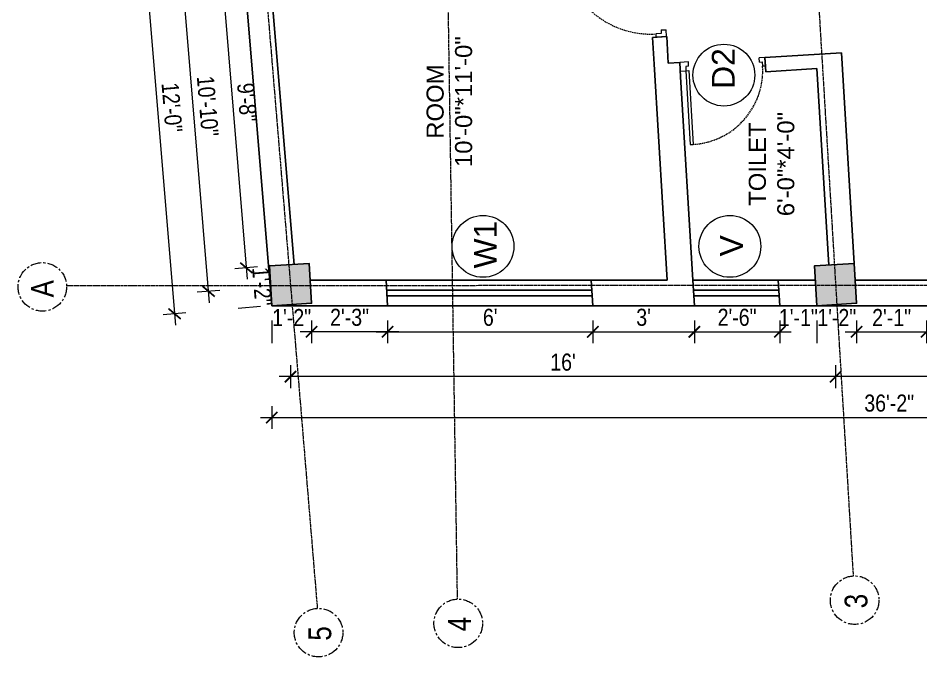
# Model space of a CAD drawing. Header units: inches. Extents: x -10117506 to -5032697, y -6529230 to -3254494.
# Drawn here: x -5033370.8 to -5033053.4, y -3258142.3 to -3257917.8 of the extents above; entities that cross this region are included whole.
import ezdxf

# ---------------------------------------------------------------- set-up
doc = ezdxf.new("R2010")
doc.units = ezdxf.units.IN
doc.header["$LTSCALE"] = 2
doc.header["$MEASUREMENT"] = 0
doc.header["$PDMODE"] = 34
doc.linetypes.add('CENTER', pattern=[2, 1.25, -0.25, 0.25, -0.25])
doc.linetypes.add('HIDDEN', pattern=[0.375, 0.25, -0.125])
doc.layers.get('0').update_dxf_attribs({"linetype": 'CONTINUOUS'})
doc.layers.get('DEFPOINTS').update_dxf_attribs({"color": 141, "linetype": 'CONTINUOUS'})
for name, color, linetype, lineweight in [('Annotate-Lite.w', 177, 'CONTINUOUS', 9), ('Annotations-Bold.w', 177, 'CONTINUOUS', 13), ('DIM 1-100', 4, 'CONTINUOUS', 13), ('Door-Window.w', 4, 'CONTINUOUS', 15), ('TEXT', 181, 'CONTINUOUS', 25)]:
    doc.layers.add(name, color=color, linetype=linetype, lineweight=lineweight)
doc.styles.add('ARAIL', font='ARIALN.TTF')
doc.styles.add('arial.', font='arial.ttf')
doc.styles.add('gaurav', font='arial.ttf')
doc.styles.get("Standard").update_dxf_attribs({"font": 'ARIALN.TTF'})
doc.dimstyles.new('1 by 96', dxfattribs={"dimtxt": 6, "dimasz": 4, "dimexe": 4, "dimexo": 4, "dimgap": 2, "dimtad": 1, "dimdec": 0, "dimzin": 0, "dimdsep": 46, "dimlunit": 4, "dimtxsty": 'Standard', "dimblk": 'ARCHTICK', "dimcen": 0, "dimdle": 4, "dimadec": 0, "dimazin": 0, "dimtfac": 1, "dimtdec": 0, "dimtix": 1, "dimtofl": 0, "dimtmove": 1, "dimatfit": 3, "dimldrblk": 'ARCHTICK', "dimfxl": 4, "dimfxlon": 1, "dimtolj": 1, "dimtzin": 0, "dimlwd": -1, "dimlwe": -1, "dimarcsym": 0})

# ---------------------------------------------------------------- blocks, each defined once
blk = doc.blocks.new('3-0')
at = {"ltscale": 3}
for p, q in [((11063.05, 10097.68), (11065.97, 10099.9)), ((11065.25, 10097.81), (11066.71, 10098.92)), ((11065.97, 10099.9), (11066.71, 10098.92)), ((11063.05, 10097.68), (11064.53, 10095.73)), ((11065.99, 10096.84), (11064.53, 10095.73)), ((11065.99, 10096.84), (11065.25, 10097.81)), ((11085.5, 10074.13), (11110.32, 10092.96)), ((11086.24, 10073.15), (11111.05, 10091.97)), ((11111.05, 10091.97), (11110.32, 10092.96)), ((11084.04, 10073.02), (11082.57, 10071.91)), ((11084.04, 10073.02), (11084.78, 10072.04)), ((11084.78, 10072.04), (11086.24, 10073.15)), ((11086.24, 10073.15), (11085.5, 10074.13)), ((11087.72, 10071.2), (11086.24, 10073.15)), ((11082.57, 10071.91), (11084.79, 10068.98)), ((11084.79, 10068.98), (11087.72, 10071.2))]:
    blk.add_line(p, q, dxfattribs=at)
at = {"layer": 'Door-Window.w', "color": 9, "linetype": 'HIDDEN', "lineweight": 18}
blk.add_arc((11085.5, 10074.13), 31.16, 37.1906, 127.1465, dxfattribs=at)
blk = doc.blocks.new('_ArchTick')
at = {"color": 0, "linetype": 'ByBlock', "const_width": 0.15}
blk.add_lwpolyline([(-0.5, -0.5), (0.5, 0.5)], dxfattribs=at)
blk = doc.blocks.new('*D1353')
at = {"layer": 'DEFPOINTS', "color": 0, "ltscale": 0.5, "transparency": 16777216}
for p in [(-5033240.88, -3258018.84), (-5033168.75, -3258018.84), (-5033168.75, -3258028.02)]:
    blk.add_point(p, dxfattribs=at)
at = {"layer": 'DIM 1-100', "color": 0, "ltscale": 0.5, "transparency": 16777216}
for p, q in [((-5033240.88, -3258024.02), (-5033240.88, -3258032.02)), ((-5033168.75, -3258024.02), (-5033168.75, -3258032.02)), ((-5033244.88, -3258028.02), (-5033164.75, -3258028.02))]:
    blk.add_line(p, q, dxfattribs=at)
at = {"layer": 'DIM 1-100', "color": 0, "ltscale": 0.5, "transparency": 16777216, "xscale": 4, "yscale": 4, "zscale": 4, "rotation": 180}
blk.add_blockref('_ArchTick', (-5033240.88, -3258028.02), dxfattribs=at)
at = {"layer": 'DIM 1-100', "color": 0, "ltscale": 0.5, "transparency": 16777216, "xscale": 4, "yscale": 4, "zscale": 4}
blk.add_blockref('_ArchTick', (-5033168.75, -3258028.02), dxfattribs=at)
at = {"layer": 'DIM 1-100', "color": 0, "ltscale": 0.5, "transparency": 16777216, "insert": (-5033204.81, -3258022.96), "char_height": 6, "attachment_point": 5}
blk.add_mtext("\\A1;6'", dxfattribs=at)
blk = doc.blocks.new('*D1354')
at = {"layer": 'DEFPOINTS', "color": 0, "ltscale": 0.5, "transparency": 16777216}
for p in [(-5033168.75, -3258018.84), (-5033133.05, -3258018.84), (-5033133.05, -3258028.02)]:
    blk.add_point(p, dxfattribs=at)
at = {"layer": 'DIM 1-100', "color": 0, "ltscale": 0.5, "transparency": 16777216}
for p, q in [((-5033168.75, -3258024.02), (-5033168.75, -3258032.02)), ((-5033133.05, -3258024.02), (-5033133.05, -3258032.02)), ((-5033172.75, -3258028.02), (-5033129.05, -3258028.02))]:
    blk.add_line(p, q, dxfattribs=at)
at = {"layer": 'DIM 1-100', "color": 0, "ltscale": 0.5, "transparency": 16777216, "xscale": 4, "yscale": 4, "zscale": 4, "rotation": 180}
blk.add_blockref('_ArchTick', (-5033168.75, -3258028.02), dxfattribs=at)
at = {"layer": 'DIM 1-100', "color": 0, "ltscale": 0.5, "transparency": 16777216, "xscale": 4, "yscale": 4, "zscale": 4}
blk.add_blockref('_ArchTick', (-5033133.05, -3258028.02), dxfattribs=at)
at = {"layer": 'DIM 1-100', "color": 0, "ltscale": 0.5, "transparency": 16777216, "insert": (-5033150.9, -3258022.96), "char_height": 6, "attachment_point": 5}
blk.add_mtext("\\A1;3'", dxfattribs=at)
blk = doc.blocks.new('*D1355')
at = {"layer": 'DEFPOINTS', "color": 0, "ltscale": 0.5, "transparency": 16777216}
for p in [(-5033133.05, -3258018.84), (-5033103, -3258018.84), (-5033103, -3258028.02)]:
    blk.add_point(p, dxfattribs=at)
at = {"layer": 'DIM 1-100', "color": 0, "ltscale": 0.5, "transparency": 16777216}
for p, q in [((-5033133.05, -3258024.02), (-5033133.05, -3258032.02)), ((-5033103, -3258024.02), (-5033103, -3258032.02)), ((-5033137.05, -3258028.02), (-5033099, -3258028.02))]:
    blk.add_line(p, q, dxfattribs=at)
at = {"layer": 'DIM 1-100', "color": 0, "ltscale": 0.5, "transparency": 16777216, "xscale": 4, "yscale": 4, "zscale": 4, "rotation": 180}
blk.add_blockref('_ArchTick', (-5033133.05, -3258028.02), dxfattribs=at)
at = {"layer": 'DIM 1-100', "color": 0, "ltscale": 0.5, "transparency": 16777216, "xscale": 4, "yscale": 4, "zscale": 4}
blk.add_blockref('_ArchTick', (-5033103, -3258028.02), dxfattribs=at)
at = {"layer": 'DIM 1-100', "color": 0, "ltscale": 0.5, "transparency": 16777216, "insert": (-5033118.03, -3258022.96), "char_height": 6, "attachment_point": 5}
blk.add_mtext('\\A1;2\'-6"', dxfattribs=at)
blk = doc.blocks.new('*D1356')
at = {"layer": 'DEFPOINTS', "color": 0, "ltscale": 0.5, "transparency": 16777216}
for p in [(-5033103, -3258018.84), (-5033089.97, -3258018.84), (-5033089.97, -3258028.02)]:
    blk.add_point(p, dxfattribs=at)
at = {"layer": 'DIM 1-100', "color": 0, "ltscale": 0.5, "transparency": 16777216}
for p, q in [((-5033103, -3258024.02), (-5033103, -3258032.02)), ((-5033089.97, -3258024.02), (-5033089.97, -3258032.02))]:
    blk.add_line(p, q, dxfattribs=at)
at = {"layer": 'DIM 1-100', "color": 0, "ltscale": 0.5, "transparency": 16777216, "insert": (-5033096.49, -3258023.01), "char_height": 6, "attachment_point": 5}
blk.add_mtext('\\A1;1\'-1"', dxfattribs=at)
blk = doc.blocks.new('*D1357')
at = {"layer": 'DEFPOINTS', "color": 0, "ltscale": 0.5, "transparency": 16777216}
for p in [(-5033089.97, -3258018.84), (-5033076, -3258018), (-5033076, -3258028.02)]:
    blk.add_point(p, dxfattribs=at)
at = {"layer": 'DIM 1-100', "color": 0, "ltscale": 0.5, "transparency": 16777216}
for p, q in [((-5033089.97, -3258024.02), (-5033089.97, -3258032.02)), ((-5033076, -3258024.02), (-5033076, -3258032.02))]:
    blk.add_line(p, q, dxfattribs=at)
at = {"layer": 'DIM 1-100', "color": 0, "ltscale": 0.5, "transparency": 16777216, "insert": (-5033082.99, -3258023.01), "char_height": 6, "attachment_point": 5}
blk.add_mtext('\\A1;1\'-2"', dxfattribs=at)
blk = doc.blocks.new('*D1358')
at = {"layer": 'DEFPOINTS', "color": 0, "ltscale": 0.5, "transparency": 16777216}
for p in [(-5033076, -3258018), (-5033051.4, -3258018.84), (-5033051.4, -3258028.02)]:
    blk.add_point(p, dxfattribs=at)
at = {"layer": 'DIM 1-100', "color": 0, "ltscale": 0.5, "transparency": 16777216}
for p, q in [((-5033076, -3258024.02), (-5033076, -3258032.02)), ((-5033051.4, -3258024.02), (-5033051.4, -3258032.02)), ((-5033080, -3258028.02), (-5033047.4, -3258028.02))]:
    blk.add_line(p, q, dxfattribs=at)
at = {"layer": 'DIM 1-100', "color": 0, "ltscale": 0.5, "transparency": 16777216, "xscale": 4, "yscale": 4, "zscale": 4, "rotation": 180}
blk.add_blockref('_ArchTick', (-5033076, -3258028.02), dxfattribs=at)
at = {"layer": 'DIM 1-100', "color": 0, "ltscale": 0.5, "transparency": 16777216, "xscale": 4, "yscale": 4, "zscale": 4}
blk.add_blockref('_ArchTick', (-5033051.4, -3258028.02), dxfattribs=at)
at = {"layer": 'DIM 1-100', "color": 0, "ltscale": 0.5, "transparency": 16777216, "insert": (-5033063.7, -3258023.01), "char_height": 6, "attachment_point": 5}
blk.add_mtext('\\A1;2\'-1"', dxfattribs=at)
blk = doc.blocks.new('*D1359')
at = {"layer": 'DEFPOINTS', "color": 0, "ltscale": 0.5, "transparency": 16777216}
for p in [(-5033051.4, -3258018.84), (-5032979.27, -3258018.84), (-5032979.27, -3258028.02)]:
    blk.add_point(p, dxfattribs=at)
at = {"layer": 'DIM 1-100', "color": 0, "ltscale": 0.5, "transparency": 16777216}
for p, q in [((-5033051.4, -3258024.02), (-5033051.4, -3258032.02)), ((-5032979.27, -3258024.02), (-5032979.27, -3258032.02)), ((-5033055.4, -3258028.02), (-5032975.27, -3258028.02))]:
    blk.add_line(p, q, dxfattribs=at)
at = {"layer": 'DIM 1-100', "color": 0, "ltscale": 0.5, "transparency": 16777216, "xscale": 4, "yscale": 4, "zscale": 4, "rotation": 180}
blk.add_blockref('_ArchTick', (-5033051.4, -3258028.02), dxfattribs=at)
at = {"layer": 'DIM 1-100', "color": 0, "ltscale": 0.5, "transparency": 16777216, "xscale": 4, "yscale": 4, "zscale": 4}
blk.add_blockref('_ArchTick', (-5032979.27, -3258028.02), dxfattribs=at)
at = {"layer": 'DIM 1-100', "color": 0, "ltscale": 0.5, "transparency": 16777216, "insert": (-5033015.34, -3258022.96), "char_height": 6, "attachment_point": 5}
blk.add_mtext("\\A1;6'", dxfattribs=at)
blk = doc.blocks.new('*D1364')
at = {"layer": 'DEFPOINTS', "color": 0, "ltscale": 0.5, "transparency": 16777216}
for p in [(-5033267.61, -3258018), (-5033240.88, -3258018.84), (-5033267.61, -3258028.02)]:
    blk.add_point(p, dxfattribs=at)
at = {"layer": 'DIM 1-100', "color": 0, "ltscale": 0.5, "transparency": 16777216}
for p, q in [((-5033267.61, -3258024.02), (-5033267.61, -3258032.02)), ((-5033240.88, -3258024.02), (-5033240.88, -3258032.02)), ((-5033236.88, -3258028.02), (-5033271.61, -3258028.02))]:
    blk.add_line(p, q, dxfattribs=at)
at = {"layer": 'DIM 1-100', "color": 0, "ltscale": 0.5, "transparency": 16777216, "xscale": 4, "yscale": 4, "zscale": 4, "rotation": 180}
blk.add_blockref('_ArchTick', (-5033267.61, -3258028.02), dxfattribs=at)
at = {"layer": 'DIM 1-100', "color": 0, "ltscale": 0.5, "transparency": 16777216, "xscale": 4, "yscale": 4, "zscale": 4}
blk.add_blockref('_ArchTick', (-5033240.88, -3258028.02), dxfattribs=at)
at = {"layer": 'DIM 1-100', "color": 0, "ltscale": 0.5, "transparency": 16777216, "insert": (-5033254.25, -3258022.96), "char_height": 6, "attachment_point": 5}
blk.add_mtext('\\A1;2\'-3"', dxfattribs=at)
blk = doc.blocks.new('*D1365')
at = {"layer": 'DEFPOINTS', "color": 0, "ltscale": 0.5, "transparency": 16777216}
for p in [(-5033281.59, -3258018.84), (-5033267.61, -3258018), (-5033281.59, -3258028.02)]:
    blk.add_point(p, dxfattribs=at)
at = {"layer": 'DIM 1-100', "color": 0, "ltscale": 0.5, "transparency": 16777216}
for p, q in [((-5033281.59, -3258024.02), (-5033281.59, -3258032.02)), ((-5033267.61, -3258024.02), (-5033267.61, -3258032.02))]:
    blk.add_line(p, q, dxfattribs=at)
at = {"layer": 'DIM 1-100', "color": 0, "ltscale": 0.5, "transparency": 16777216, "insert": (-5033274.6, -3258023.01), "char_height": 6, "attachment_point": 5}
blk.add_mtext('\\A1;1\'-2"', dxfattribs=at)
blk = doc.blocks.new('*D1366')
at = {"layer": 'DEFPOINTS', "color": 0, "ltscale": 0.5, "transparency": 16777216}
for p in [(-5033285.78, -3257882.02), (-5033314.56, -3257884.41), (-5033275.02, -3258011.43)]:
    blk.add_point(p, dxfattribs=at)
at = {"layer": 'DIM 1-100', "color": 0, "ltscale": 0.5, "transparency": 16777216}
for p, q in [((-5033303.47, -3258017.81), (-5033314.89, -3257880.43)), ((-5033310.57, -3257884.08), (-5033318.54, -3257884.75)), ((-5033299.81, -3258013.49), (-5033307.79, -3258014.15))]:
    blk.add_line(p, q, dxfattribs=at)
at = {"layer": 'DIM 1-100', "color": 0, "ltscale": 0.5, "transparency": 16777216, "xscale": 4, "yscale": 4, "zscale": 4}
for p, rotation in [((-5033314.56, -3257884.41), 94.75152698465546), ((-5033303.8, -3258013.82), 274.7515269846554)]:
    blk.add_blockref('_ArchTick', p, dxfattribs=dict(at, rotation=rotation))
at = {"layer": 'DIM 1-100', "color": 0, "ltscale": 0.5, "transparency": 16777216, "insert": (-5033304.13, -3257948.7), "char_height": 6, "attachment_point": 5, "rotation": 274.7515}
blk.add_mtext('\\A1;10\'-10"', dxfattribs=at)
blk = doc.blocks.new('*D1368')
at = {"layer": 'DEFPOINTS', "color": 0, "ltscale": 0.5, "transparency": 16777216}
for p in [(-5033292.34, -3257889.43), (-5033290.55, -3258005.54), (-5033282.43, -3258004.87)]:
    blk.add_point(p, dxfattribs=at)
at = {"layer": 'DIM 1-100', "color": 0, "ltscale": 0.5, "transparency": 16777216}
for p, q in [((-5033300.48, -3257886.09), (-5033290.22, -3258009.53)), ((-5033296.33, -3257889.76), (-5033304.13, -3257890.41)), ((-5033286.57, -3258005.21), (-5033294.54, -3258005.87))]:
    blk.add_line(p, q, dxfattribs=at)
at = {"layer": 'DIM 1-100', "color": 0, "ltscale": 0.5, "transparency": 16777216, "xscale": 4, "yscale": 4, "zscale": 4}
for p, rotation in [((-5033300.15, -3257890.08), 94.7515270032343), ((-5033290.55, -3258005.54), 274.7515270032343)]:
    blk.add_blockref('_ArchTick', p, dxfattribs=dict(at, rotation=rotation))
at = {"layer": 'DIM 1-100', "color": 0, "ltscale": 0.5, "transparency": 16777216, "insert": (-5033290.3, -3257947.39), "char_height": 6, "attachment_point": 5, "rotation": 274.7515}
blk.add_mtext('\\A1;9\'-8"', dxfattribs=at)
blk = doc.blocks.new('*D1369')
at = {"layer": 'DEFPOINTS', "color": 0, "ltscale": 0.5, "transparency": 16777216}
for p in [(-5033282.43, -3258004.87), (-5033281.59, -3258018.84), (-5033289.39, -3258019.49)]:
    blk.add_point(p, dxfattribs=at)
at = {"layer": 'DIM 1-100', "color": 0, "ltscale": 0.5, "transparency": 16777216}
for p, q in [((-5033286.57, -3258005.21), (-5033294.54, -3258005.87)), ((-5033285.57, -3258019.17), (-5033293.38, -3258019.82))]:
    blk.add_line(p, q, dxfattribs=at)
at = {"layer": 'DIM 1-100', "color": 0, "ltscale": 0.5, "transparency": 16777216, "insert": (-5033284.98, -3258012.1), "char_height": 6, "attachment_point": 5, "rotation": 274.7515}
blk.add_mtext('\\A1;1\'-2"', dxfattribs=at)
blk = doc.blocks.new('*D1370')
at = {"layer": 'DEFPOINTS', "color": 0, "ltscale": 0.5, "transparency": 16777216}
for p in [(-5033293.57, -3257874.67), (-5033281.59, -3258018.84), (-5033315.76, -3258021.68)]:
    blk.add_point(p, dxfattribs=at)
at = {"layer": 'DIM 1-100', "color": 0, "ltscale": 0.5, "transparency": 16777216}
for p, q in [((-5033328.07, -3257873.52), (-5033315.42, -3258025.67)), ((-5033323.75, -3257877.18), (-5033331.73, -3257877.84)), ((-5033311.77, -3258021.35), (-5033319.74, -3258022.01))]:
    blk.add_line(p, q, dxfattribs=at)
at = {"layer": 'DIM 1-100', "color": 0, "ltscale": 0.5, "transparency": 16777216, "xscale": 4, "yscale": 4, "zscale": 4}
for p, rotation in [((-5033327.74, -3257877.51), 94.75152698492705), ((-5033315.76, -3258021.68), 274.751526984927)]:
    blk.add_blockref('_ArchTick', p, dxfattribs=dict(at, rotation=rotation))
at = {"layer": 'DIM 1-100', "color": 0, "ltscale": 0.5, "transparency": 16777216, "insert": (-5033316.7, -3257949.17), "char_height": 6, "attachment_point": 5, "rotation": 274.7515}
blk.add_mtext('\\A1;12\'-0"', dxfattribs=at)
blk = doc.blocks.new('*D1372')
at = {"layer": 'DEFPOINTS', "color": 0, "ltscale": 0.5, "transparency": 16777216}
for p in [(-5033083.41, -3258011.43), (-5032948.16, -3258011.43), (-5033083.41, -3258043.78)]:
    blk.add_point(p, dxfattribs=at)
at = {"layer": 'DIM 1-100', "color": 0, "ltscale": 0.5, "transparency": 16777216}
for p, q in [((-5033083.41, -3258039.78), (-5033083.41, -3258047.78)), ((-5032948.16, -3258039.78), (-5032948.16, -3258047.78)), ((-5032944.16, -3258043.78), (-5033087.41, -3258043.78))]:
    blk.add_line(p, q, dxfattribs=at)
at = {"layer": 'DIM 1-100', "color": 0, "ltscale": 0.5, "transparency": 16777216, "xscale": 4, "yscale": 4, "zscale": 4, "rotation": 180}
blk.add_blockref('_ArchTick', (-5033083.41, -3258043.78), dxfattribs=at)
at = {"layer": 'DIM 1-100', "color": 0, "ltscale": 0.5, "transparency": 16777216, "xscale": 4, "yscale": 4, "zscale": 4}
blk.add_blockref('_ArchTick', (-5032948.16, -3258043.78), dxfattribs=at)
at = {"layer": 'DIM 1-100', "color": 0, "ltscale": 0.5, "transparency": 16777216, "insert": (-5033015.79, -3258038.72), "char_height": 6, "attachment_point": 5}
blk.add_mtext('\\A1;11\'-3"', dxfattribs=at)
blk = doc.blocks.new('*D1373')
at = {"layer": 'DEFPOINTS', "color": 0, "ltscale": 0.5, "transparency": 16777216}
for p in [(-5033275.02, -3258011.43), (-5033083.41, -3258011.43), (-5033275.02, -3258043.78)]:
    blk.add_point(p, dxfattribs=at)
at = {"layer": 'DIM 1-100', "color": 0, "ltscale": 0.5, "transparency": 16777216}
for p, q in [((-5033275.02, -3258039.78), (-5033275.02, -3258047.78)), ((-5033083.41, -3258039.78), (-5033083.41, -3258047.78)), ((-5033079.41, -3258043.78), (-5033279.02, -3258043.78))]:
    blk.add_line(p, q, dxfattribs=at)
at = {"layer": 'DIM 1-100', "color": 0, "ltscale": 0.5, "transparency": 16777216, "xscale": 4, "yscale": 4, "zscale": 4, "rotation": 180}
blk.add_blockref('_ArchTick', (-5033275.02, -3258043.78), dxfattribs=at)
at = {"layer": 'DIM 1-100', "color": 0, "ltscale": 0.5, "transparency": 16777216, "xscale": 4, "yscale": 4, "zscale": 4}
blk.add_blockref('_ArchTick', (-5033083.41, -3258043.78), dxfattribs=at)
at = {"layer": 'DIM 1-100', "color": 0, "ltscale": 0.5, "transparency": 16777216, "insert": (-5033179.22, -3258038.72), "char_height": 6, "attachment_point": 5}
blk.add_mtext("\\A1;16'", dxfattribs=at)
blk = doc.blocks.new('*D1374')
at = {"layer": 'DEFPOINTS', "color": 0, "ltscale": 0.5, "transparency": 16777216}
for p in [(-5033281.59, -3258018.84), (-5032847.53, -3258018.84), (-5032847.53, -3258058.17)]:
    blk.add_point(p, dxfattribs=at)
at = {"layer": 'DIM 1-100', "color": 0, "ltscale": 0.5, "transparency": 16777216}
for p, q in [((-5033281.59, -3258054.17), (-5033281.59, -3258062.17)), ((-5032847.53, -3258054.17), (-5032847.53, -3258062.17)), ((-5033285.59, -3258058.17), (-5032843.53, -3258058.17))]:
    blk.add_line(p, q, dxfattribs=at)
at = {"layer": 'DIM 1-100', "color": 0, "ltscale": 0.5, "transparency": 16777216, "xscale": 4, "yscale": 4, "zscale": 4, "rotation": 180}
blk.add_blockref('_ArchTick', (-5033281.59, -3258058.17), dxfattribs=at)
at = {"layer": 'DIM 1-100', "color": 0, "ltscale": 0.5, "transparency": 16777216, "xscale": 4, "yscale": 4, "zscale": 4}
blk.add_blockref('_ArchTick', (-5032847.53, -3258058.17), dxfattribs=at)
at = {"layer": 'DIM 1-100', "color": 0, "ltscale": 0.5, "transparency": 16777216, "insert": (-5033064.56, -3258053.11), "char_height": 6, "attachment_point": 5}
blk.add_mtext('\\A1;36\'-2"', dxfattribs=at)

msp = doc.modelspace()

# ---------------------------------------------------------------- hatches: boundary and pattern name
at = {"ltscale": 0.5}
for points in [[(-5033282.43, -3258004.87), (-5033281.59, -3258018.84), (-5033267.61, -3258018), (-5033268.46, -3258004.02)], [(-5033090.82, -3258004.87), (-5033089.97, -3258018.84), (-5033076, -3258018), (-5033076.84, -3258004.02)]]:
    msp.add_hatch(color=1, dxfattribs=at).paths.add_polyline_path(points)

# ---------------------------------------------------------------- linework, layer by layer
for p, q in [((-5033293.57, -3257874.67), (-5033281.59, -3258018.84)), ((-5033283.36, -3257888.89), (-5033273.76, -3258004.34)), ((-5033142.77, -3257924.29), (-5033147.76, -3257924.59)), ((-5033147.2, -3257933.97), (-5033147.76, -3257924.59)), ((-5033142.21, -3257933.66), (-5033142.77, -3257924.29)), ((-5033081.32, -3257929.99), (-5033108.27, -3257931.61)), ((-5033076.49, -3258009.84), (-5033081.32, -3257929.99)), ((-5033138.21, -3257933.42), (-5033142.21, -3257933.66)), ((-5033137.91, -3257938.41), (-5033138.21, -3257933.42)), ((-5033107.97, -3257936.61), (-5033108.27, -3257931.61)), ((-5033147.2, -3257933.97), (-5033142.61, -3258009.84)), ((-5033090, -3257935.52), (-5033107.97, -3257936.61)), ((-5033085.83, -3258004.56), (-5033090, -3257935.52)), ((-5033137.91, -3257938.41), (-5033133.6, -3258009.84)), ((-5033268.1, -3258009.84), (-5033142.61, -3258009.84)), ((-5033241.42, -3258009.84), (-5033240.88, -3258018.84)), ((-5033169.29, -3258009.84), (-5033168.75, -3258018.84)), ((-5033133.6, -3258009.84), (-5033090.52, -3258009.84)), ((-5033133.6, -3258009.84), (-5033133.05, -3258018.84)), ((-5033103.54, -3258009.84), (-5033103, -3258018.84)), ((-5033076.49, -3258009.84), (-5032955.27, -3258009.84)), ((-5033241.21, -3258013.34), (-5033169.08, -3258013.34)), ((-5033241.09, -3258015.34), (-5033168.96, -3258015.34)), ((-5033103.33, -3258013.34), (-5033133.38, -3258013.34)), ((-5033103.21, -3258015.34), (-5033133.26, -3258015.34)), ((-5033281.59, -3258018.84), (-5032847.53, -3258018.84))]:
    msp.add_line(p, q, dxfattribs=at)
for points in [[(-5033281.59, -3258018.84), (-5033282.43, -3258004.87), (-5033268.46, -3258004.02), (-5033267.61, -3258018)], [(-5033089.97, -3258018.84), (-5033090.82, -3258004.87), (-5033076.84, -3258004.02), (-5033076, -3258018)]]:
    msp.add_lwpolyline(points, close=True, dxfattribs=at)
at = {"layer": 'Annotate-Lite.w', "ltscale": 0.005}
for centre in [(-5033122.67, -3257937.82), (-5033207.34, -3257998.01), (-5033120.56, -3257998.01)]:
    msp.add_circle(centre, 10.86, dxfattribs=at)
at = {"layer": 'Annotations-Bold.w', "linetype": 'CENTER', "ltscale": 0.3}
for p, q in [((-5033102.79, -3257690.54), (-5033077.22, -3258113.81)), ((-5033223, -3257697.81), (-5033216.43, -3258121.96)), ((-5033300.69, -3257702.4), (-5033265.59, -3258125.22)), ((-5033353.73, -3258011.8), (-5032770.66, -3258011.37))]:
    msp.add_line(p, q, dxfattribs=at)
at = {"layer": 'Annotations-Bold.w', "linetype": 'CENTER', "ltscale": 1.5}
for centre in [(-5033362.25, -3258012.23), (-5033076.71, -3258122.33), (-5033216.06, -3258130.49), (-5033265.16, -3258133.74)]:
    msp.add_circle(centre, 8.53, dxfattribs=at)

# ---------------------------------------------------------------- block references
at = {"layer": 'Door-Window.w', "linetype": 'ByBlock'}
for p, xscale, yscale, zscale, rotation in [((-5018337.98, -3255670.88), 0.999791003999291, 0.9997910037636757, 0.9997910039624013, 146.2665392409472), ((-5034969.67, -3245591.78), 0.8331589851548311, 0.8331589852459729, 0.8331589850765497, 236.1901973394379)]:
    msp.add_blockref('3-0', p, dxfattribs=dict(at, xscale=xscale, yscale=yscale, zscale=zscale, rotation=rotation))

# ---------------------------------------------------------------- texts
at = {"layer": 'Annotate-Lite.w', "ltscale": 0.005, "char_height": 8, "attachment_point": 1, "rotation": 90, "style": 'gaurav'}
for s, insert in [('D2', (-5033126.89, -3257942.64)), ('W1', (-5033210.53, -3258005.76)), ('V', (-5033124, -3258001.53))]:
    msp.add_mtext_dynamic_manual_height_columns(s, width=8, gutter_width=100, heights=[0], dxfattribs=dict(at, insert=insert))
at = {"layer": 'Annotations-Bold.w', "linetype": 'CENTER', "ltscale": 1.5, "char_height": 8, "attachment_point": 1, "rotation": 90, "style": 'ARAIL'}
for s, insert in [('A', (-5033366.22, -3258015.95)), ('3', (-5033080.22, -3258125.19)), ('4', (-5033219.62, -3258133.29)), ('5', (-5033268.7, -3258136.57))]:
    msp.add_mtext_dynamic_manual_height_columns(s, width=6.5393, gutter_width=100, heights=[0], dxfattribs=dict(at, insert=insert))
at = {"layer": 'TEXT', "lineweight": -2, "char_height": 6, "attachment_point": 5, "rotation": 90, "style": 'arial.'}
for s, insert in [('ROOM\\P10\'-0"*11\'-0"', (-5033219.14, -3257947.14)), ('TOILET\\P6\'-0"*4\'-0"', (-5033105.88, -3257969.08))]:
    msp.add_mtext_dynamic_manual_height_columns(s, width=45.7314, gutter_width=30, heights=[0], dxfattribs=dict(at, insert=insert))

# ---------------------------------------------------------------- dimensions: what is measured, and where the dimension line sits
at = {"layer": 'DIM 1-100', "ltscale": 0.5}
dim = msp.add_aligned_dim(p1=(-5033293.57, -3257874.67), p2=(-5033281.59, -3258018.84), distance=-34.29, text='12\'-0"', dimstyle='1 by 96', dxfattribs=at)
dim.commit()
dim.dimension.update_dxf_attribs({"geometry": '*D1370', "text_midpoint": (-5033316.7, -3257949.17)})
for p1, p2, distance, picture, middle in [((-5033275.02, -3258011.43), (-5033285.78, -3257882.02), 28.88, '*D1366', (-5033304.13, -3257948.7)), ((-5033281.59, -3258018.84), (-5032847.53, -3258018.84), -39.33, '*D1374', (-5033064.56, -3258053.11))]:
    dim = msp.add_aligned_dim(p1=p1, p2=p2, distance=distance, dimstyle='1 by 96', dxfattribs=at)
    dim.commit()
    dim.dimension.update_dxf_attribs({"geometry": picture, "text_midpoint": middle})
for base, p1, p2, angle, picture, middle in [((-5033290.55, -3258005.54), (-5033292.34, -3257889.43), (-5033282.43, -3258004.87), 274.7515, '*D1368', (-5033290.3, -3257947.39)), ((-5033289.39, -3258019.49), (-5033282.43, -3258004.87), (-5033281.59, -3258018.84), 274.7515, '*D1369', (-5033284.98, -3258012.1)), ((-5033281.59, -3258028.02), (-5033267.61, -3258018), (-5033281.59, -3258018.84), 180, '*D1365', (-5033274.6, -3258023.01)), ((-5033267.61, -3258028.02), (-5033240.88, -3258018.84), (-5033267.61, -3258018), 180, '*D1364', (-5033254.25, -3258022.96)), ((-5033168.75, -3258028.02), (-5033240.88, -3258018.84), (-5033168.75, -3258018.84), 180, '*D1353', (-5033204.81, -3258022.96)), ((-5033133.05, -3258028.02), (-5033168.75, -3258018.84), (-5033133.05, -3258018.84), 180, '*D1354', (-5033150.9, -3258022.96)), ((-5033103, -3258028.02), (-5033133.05, -3258018.84), (-5033103, -3258018.84), 180, '*D1355', (-5033118.03, -3258022.96)), ((-5033089.97, -3258028.02), (-5033103, -3258018.84), (-5033089.97, -3258018.84), 180, '*D1356', (-5033096.49, -3258023.01)), ((-5033076, -3258028.02), (-5033089.97, -3258018.84), (-5033076, -3258018), 180, '*D1357', (-5033082.99, -3258023.01)), ((-5033051.4, -3258028.02), (-5033076, -3258018), (-5033051.4, -3258018.84), 180, '*D1358', (-5033063.7, -3258023.01)), ((-5032979.27, -3258028.02), (-5033051.4, -3258018.84), (-5032979.27, -3258018.84), 180, '*D1359', (-5033015.34, -3258022.96))]:
    dim = msp.add_linear_dim(base=base, p1=p1, p2=p2, angle=angle, dimstyle='1 by 96', dxfattribs=at)
    dim.commit()
    dim.dimension.update_dxf_attribs({"geometry": picture, "text_midpoint": middle})
for base, p1, p2, picture, middle in [((-5033275.02, -3258043.78), (-5033083.41, -3258011.43), (-5033275.02, -3258011.43), '*D1373', (-5033179.22, -3258038.72)), ((-5033083.41, -3258043.78), (-5032948.16, -3258011.43), (-5033083.41, -3258011.43), '*D1372', (-5033015.79, -3258038.72))]:
    dim = msp.add_linear_dim(base=base, p1=p1, p2=p2, dimstyle='1 by 96', dxfattribs=at)
    dim.commit()
    dim.dimension.update_dxf_attribs({"geometry": picture, "text_midpoint": middle})

doc.saveas('drawing.dxf')
